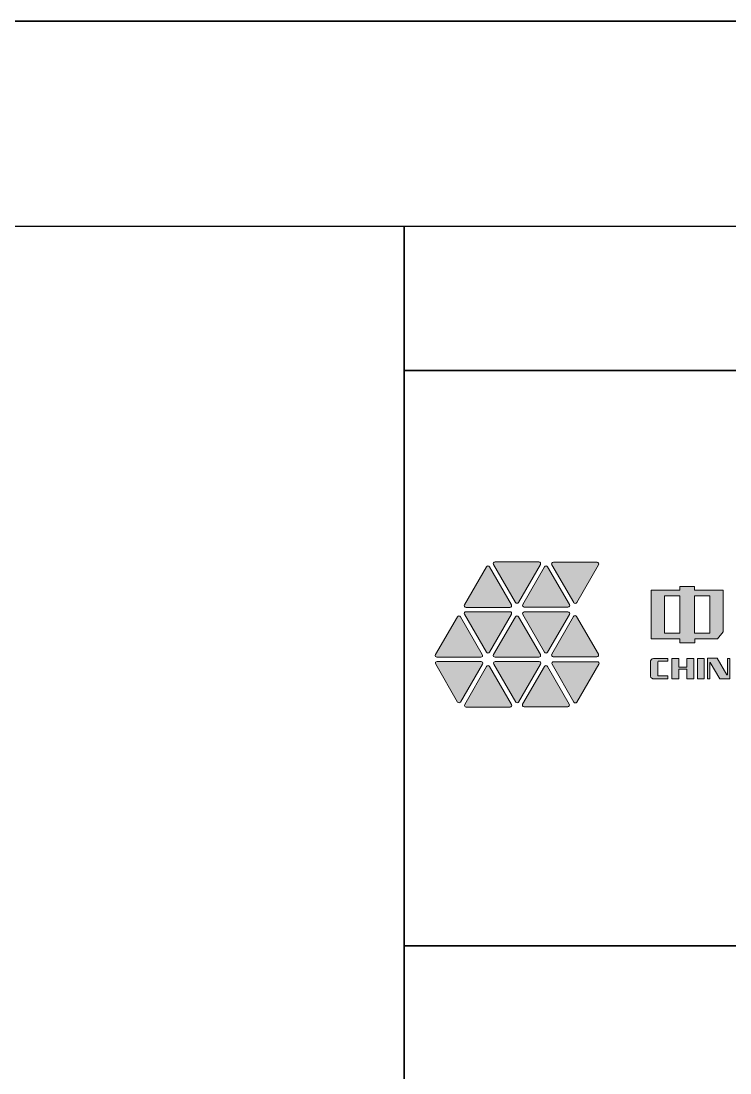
# Model space of a CAD drawing. Header units: millimetres. Extents: x 0 to 16820, y -11520 to 11880.
# Drawn here: x 14847 to 15537, y 10856 to 11880 of the extents above; entities that cross this region are included whole.
import ezdxf
from ezdxf.enums import TextEntityAlignment as Align

# ---------------------------------------------------------------- set-up
doc = ezdxf.new("R2010")
doc.units = ezdxf.units.MM
doc.header["$LTSCALE"] = 1000
doc.layers.add('图框层', color=7, linetype='Continuous')
doc.styles.add('宋体', font='', dxfattribs={"width": 0.8})
doc.styles.get('宋体').set_extended_font_data('SimSun')

# ---------------------------------------------------------------- blocks, each defined once
blk = doc.blocks.new('JYHT-FRAME_NORMAL-7c40bc6b8ebf42d483e23fe8ae0242e0')
at = {"layer": '图框层', "true_color": 0x07084d}
h = blk.add_hatch(color=178, dxfattribs=at)
h.dxf.hatch_style = 2
edge = h.paths.add_edge_path()
edge.add_spline(control_points=[(766.145, 565.466), (766.145, 565.466), (766.145, 565.466), (766.145, 565.466), (766.177, 565.466), (766.204, 565.481), (766.219, 565.507), (766.234, 565.532), (766.233, 565.564), (766.217, 565.591), (766.217, 565.591), (765.151, 567.438), (765.151, 567.438), (765.135, 567.465), (765.108, 567.482), (765.079, 567.482), (765.049, 567.482), (765.022, 567.465), (765.007, 567.438), (765.007, 567.438), (763.94, 565.591), (763.94, 565.591), (763.924, 565.564), (763.924, 565.532), (763.938, 565.507), (763.953, 565.481), (763.981, 565.466), (764.012, 565.466), (764.012, 565.466), (766.145, 565.466)], knot_values=[0, 0, 0, 0, 0.500005, 0.500005, 1, 1, 1, 2, 2, 2, 3, 3, 3, 4, 4, 4, 5, 5, 5, 6, 6, 6, 7, 7, 7, 8, 8, 8, 9, 9, 9, 9], degree=3, periodic=0)
h = blk.add_hatch(color=178, dxfattribs=at)
h.dxf.hatch_style = 2
edge = h.paths.add_edge_path()
edge.add_spline(control_points=[(766.548, 565.681), (766.548, 565.681), (766.548, 565.681), (766.564, 565.708), (766.564, 565.708), (767.63, 567.555), (767.63, 567.555), (767.646, 567.582), (767.646, 567.614), (767.632, 567.639), (767.617, 567.664), (767.589, 567.68), (767.558, 567.68), (767.558, 567.68), (765.425, 567.68), (765.425, 567.68), (765.393, 567.68), (765.366, 567.664), (765.351, 567.639), (765.336, 567.614), (765.337, 567.582), (765.353, 567.555), (765.353, 567.555), (766.419, 565.708), (766.419, 565.708), (766.435, 565.681), (766.462, 565.664), (766.491, 565.664), (766.521, 565.664), (766.548, 565.681)], knot_values=[0, 0, 0, 0, 0.500005, 0.500005, 1, 1, 1, 2, 2, 2, 3, 3, 3, 4, 4, 4, 5, 5, 5, 6, 6, 6, 7, 7, 7, 8, 8, 8, 9, 9, 9, 9], degree=3, periodic=0)
at = {"layer": '图框层', "true_color": 0x00afec}
h = blk.add_hatch(color=140, dxfattribs=at)
edge = h.paths.add_edge_path()
edge.add_spline(control_points=[(768.97, 565.48), (768.97, 565.48), (768.97, 565.48), (768.97, 565.48), (769.001, 565.48), (769.029, 565.496), (769.044, 565.521), (769.058, 565.547), (769.058, 565.578), (769.042, 565.606), (769.042, 565.606), (767.98, 567.444), (767.98, 567.444), (767.964, 567.472), (767.937, 567.488), (767.908, 567.488), (767.879, 567.488), (767.852, 567.472), (767.836, 567.444), (767.836, 567.444), (766.774, 565.606), (766.774, 565.606), (766.758, 565.578), (766.757, 565.547), (766.772, 565.521), (766.787, 565.496), (766.814, 565.48), (766.846, 565.48), (766.846, 565.48), (768.97, 565.48)], knot_values=[0, 0, 0, 0, 0.500005, 0.500005, 1, 1, 1, 2, 2, 2, 3, 3, 3, 4, 4, 4, 5, 5, 5, 6, 6, 6, 7, 7, 7, 8, 8, 8, 9, 9, 9, 9], degree=3, periodic=0)
h = blk.add_hatch(color=140, dxfattribs=at)
edge = h.paths.add_edge_path()
edge.add_spline(control_points=[(769.378, 565.667), (769.378, 565.667), (769.378, 565.667), (769.394, 565.695), (769.394, 565.695), (770.456, 567.534), (770.456, 567.534), (770.471, 567.561), (770.472, 567.593), (770.457, 567.618), (770.443, 567.644), (770.415, 567.659), (770.383, 567.659), (770.383, 567.659), (768.26, 567.659), (768.26, 567.659), (768.228, 567.659), (768.2, 567.644), (768.186, 567.618), (768.171, 567.593), (768.172, 567.562), (768.188, 567.534), (768.188, 567.534), (769.249, 565.695), (769.249, 565.695), (769.265, 565.667), (769.292, 565.651), (769.322, 565.651), (769.351, 565.651), (769.378, 565.667)], knot_values=[0, 0, 0, 0, 0.500005, 0.500005, 1, 1, 1, 2, 2, 2, 3, 3, 3, 4, 4, 4, 5, 5, 5, 6, 6, 6, 7, 7, 7, 8, 8, 8, 9, 9, 9, 9], degree=3, periodic=0)
at = {"layer": '图框层'}
h = blk.add_hatch(color=256, dxfattribs=at)
h.dxf.hatch_style = 2
h.paths.add_polyline_path([(775.13, 566.3), (775.13, 566.479), (774.416, 566.479), (774.418, 566.3), (773.016, 566.3), (773.016, 563.934), (774.412, 563.934), (774.412, 563.744), (775.136, 563.744), (775.136, 563.934), (776.239, 563.934), (776.526, 564.278), (776.526, 566.3)])
h.paths.add_polyline_path([(774.418, 564.213), (773.664, 564.213), (773.664, 566.021), (774.418, 566.021)])
h.paths.add_polyline_path([(775.877, 564.213), (775.13, 564.213), (775.13, 566.021), (775.877, 566.021)])
at = {"layer": '图框层', "true_color": 0x07084d}
h = blk.add_hatch(color=178, dxfattribs=at)
h.dxf.hatch_style = 2
edge = h.paths.add_edge_path()
edge.add_spline(control_points=[(765.135, 563.253), (765.135, 563.253), (765.135, 563.253), (765.151, 563.281), (765.151, 563.281), (766.217, 565.127), (766.217, 565.127), (766.233, 565.155), (766.234, 565.186), (766.219, 565.212), (766.204, 565.237), (766.177, 565.252), (766.145, 565.252), (766.145, 565.252), (764.012, 565.252), (764.012, 565.252), (763.981, 565.252), (763.953, 565.237), (763.939, 565.212), (763.924, 565.186), (763.924, 565.155), (763.94, 565.127), (763.94, 565.127), (765.006, 563.281), (765.006, 563.281), (765.022, 563.253), (765.049, 563.237), (765.078, 563.237), (765.108, 563.237), (765.135, 563.253)], knot_values=[0, 0, 0, 0, 0.500005, 0.500005, 1, 1, 1, 2, 2, 2, 3, 3, 3, 4, 4, 4, 5, 5, 5, 6, 6, 6, 7, 7, 7, 8, 8, 8, 9, 9, 9, 9], degree=3, periodic=0)
at = {"layer": '图框层', "true_color": 0x00afec}
h = blk.add_hatch(color=140, dxfattribs=at)
edge = h.paths.add_edge_path()
edge.add_spline(control_points=[(767.966, 563.254), (767.966, 563.254), (767.966, 563.254), (767.981, 563.281), (767.981, 563.281), (769.043, 565.12), (769.043, 565.12), (769.059, 565.148), (769.06, 565.179), (769.045, 565.205), (769.03, 565.23), (769.003, 565.246), (768.971, 565.246), (768.971, 565.246), (766.847, 565.246), (766.847, 565.246), (766.816, 565.246), (766.788, 565.23), (766.774, 565.205), (766.759, 565.18), (766.759, 565.148), (766.775, 565.12), (766.775, 565.12), (767.837, 563.281), (767.837, 563.281), (767.853, 563.254), (767.88, 563.238), (767.909, 563.238), (767.939, 563.238), (767.966, 563.254)], knot_values=[0, 0, 0, 0, 0.500005, 0.500005, 1, 1, 1, 2, 2, 2, 3, 3, 3, 4, 4, 4, 5, 5, 5, 6, 6, 6, 7, 7, 7, 8, 8, 8, 9, 9, 9, 9], degree=3, periodic=0)
at = {"layer": '图框层', "true_color": 0x07084d}
h = blk.add_hatch(color=178, dxfattribs=at)
h.dxf.hatch_style = 2
edge = h.paths.add_edge_path()
edge.add_spline(control_points=[(764.732, 563.039), (764.732, 563.039), (764.732, 563.039), (764.732, 563.039), (764.764, 563.039), (764.791, 563.054), (764.806, 563.079), (764.821, 563.105), (764.82, 563.136), (764.804, 563.164), (764.804, 563.164), (763.738, 565.011), (763.738, 565.011), (763.722, 565.038), (763.695, 565.055), (763.666, 565.055), (763.636, 565.055), (763.609, 565.038), (763.594, 565.011), (763.594, 565.011), (762.527, 563.164), (762.527, 563.164), (762.511, 563.137), (762.511, 563.105), (762.525, 563.08), (762.54, 563.054), (762.568, 563.039), (762.599, 563.039), (762.599, 563.039), (764.732, 563.039)], knot_values=[0, 0, 0, 0, 0.500005, 0.500005, 1, 1, 1, 2, 2, 2, 3, 3, 3, 4, 4, 4, 5, 5, 5, 6, 6, 6, 7, 7, 7, 8, 8, 8, 9, 9, 9, 9], degree=3, periodic=0)
h = blk.add_hatch(color=178, dxfattribs=at)
h.dxf.hatch_style = 2
edge = h.paths.add_edge_path()
edge.add_spline(control_points=[(767.558, 563.039), (767.558, 563.039), (767.558, 563.039), (767.558, 563.039), (767.589, 563.039), (767.617, 563.054), (767.632, 563.079), (767.646, 563.105), (767.646, 563.136), (767.63, 563.164), (767.63, 563.164), (766.564, 565.011), (766.564, 565.011), (766.548, 565.038), (766.521, 565.054), (766.491, 565.054), (766.462, 565.054), (766.435, 565.038), (766.419, 565.011), (766.419, 565.011), (765.353, 563.164), (765.353, 563.164), (765.337, 563.136), (765.336, 563.105), (765.351, 563.079), (765.366, 563.054), (765.393, 563.039), (765.425, 563.039), (765.425, 563.039), (767.558, 563.039)], knot_values=[0, 0, 0, 0, 0.500005, 0.500005, 1, 1, 1, 2, 2, 2, 3, 3, 3, 4, 4, 4, 5, 5, 5, 6, 6, 6, 7, 7, 7, 8, 8, 8, 9, 9, 9, 9], degree=3, periodic=0)
at = {"layer": '图框层', "true_color": 0x00afec}
h = blk.add_hatch(color=140, dxfattribs=at)
edge = h.paths.add_edge_path()
edge.add_spline(control_points=[(770.378, 563.063), (770.378, 563.063), (770.378, 563.063), (770.378, 563.063), (770.41, 563.063), (770.438, 563.078), (770.452, 563.103), (770.467, 563.129), (770.466, 563.16), (770.451, 563.188), (770.451, 563.188), (769.389, 565.027), (769.389, 565.027), (769.373, 565.054), (769.346, 565.07), (769.317, 565.07), (769.287, 565.07), (769.26, 565.054), (769.244, 565.027), (769.244, 565.027), (768.182, 563.187), (768.182, 563.187), (768.167, 563.16), (768.166, 563.129), (768.181, 563.103), (768.196, 563.078), (768.223, 563.063), (768.255, 563.063), (768.255, 563.063), (770.378, 563.063)], knot_values=[0, 0, 0, 0, 0.500005, 0.500005, 1, 1, 1, 2, 2, 2, 3, 3, 3, 4, 4, 4, 5, 5, 5, 6, 6, 6, 7, 7, 7, 8, 8, 8, 9, 9, 9, 9], degree=3, periodic=0)
at = {"layer": '图框层', "true_color": 0x07084d}
h = blk.add_hatch(color=178, dxfattribs=at)
h.dxf.hatch_style = 2
edge = h.paths.add_edge_path()
edge.add_spline(control_points=[(763.732, 560.832), (763.732, 560.832), (763.732, 560.832), (763.748, 560.859), (763.748, 560.859), (764.814, 562.706), (764.814, 562.706), (764.83, 562.733), (764.83, 562.765), (764.816, 562.79), (764.801, 562.816), (764.773, 562.831), (764.742, 562.831), (764.742, 562.831), (762.609, 562.831), (762.609, 562.831), (762.578, 562.831), (762.55, 562.816), (762.535, 562.79), (762.521, 562.765), (762.521, 562.733), (762.537, 562.706), (762.537, 562.706), (763.603, 560.859), (763.603, 560.859), (763.619, 560.832), (763.646, 560.816), (763.675, 560.816), (763.705, 560.816), (763.732, 560.832)], knot_values=[0, 0, 0, 0, 0.500005, 0.500005, 1, 1, 1, 2, 2, 2, 3, 3, 3, 4, 4, 4, 5, 5, 5, 6, 6, 6, 7, 7, 7, 8, 8, 8, 9, 9, 9, 9], degree=3, periodic=0)
h = blk.add_hatch(color=178, dxfattribs=at)
h.dxf.hatch_style = 2
edge = h.paths.add_edge_path()
edge.add_spline(control_points=[(766.558, 560.832), (766.558, 560.832), (766.558, 560.832), (766.573, 560.859), (766.573, 560.859), (767.64, 562.706), (767.64, 562.706), (767.655, 562.733), (767.656, 562.765), (767.641, 562.79), (767.627, 562.816), (767.599, 562.831), (767.568, 562.831), (767.568, 562.831), (765.435, 562.831), (765.435, 562.831), (765.403, 562.831), (765.376, 562.816), (765.361, 562.79), (765.346, 562.765), (765.347, 562.733), (765.363, 562.706), (765.363, 562.706), (766.429, 560.859), (766.429, 560.859), (766.445, 560.832), (766.472, 560.815), (766.501, 560.815), (766.531, 560.815), (766.558, 560.832)], knot_values=[0, 0, 0, 0, 0.500005, 0.500005, 1, 1, 1, 2, 2, 2, 3, 3, 3, 4, 4, 4, 5, 5, 5, 6, 6, 6, 7, 7, 7, 8, 8, 8, 9, 9, 9, 9], degree=3, periodic=0)
at = {"layer": '图框层', "true_color": 0x00afec}
h = blk.add_hatch(color=140, dxfattribs=at)
edge = h.paths.add_edge_path()
edge.add_spline(control_points=[(768.961, 560.627), (768.961, 560.627), (768.961, 560.627), (768.961, 560.627), (768.993, 560.627), (769.02, 560.643), (769.035, 560.668), (769.05, 560.694), (769.049, 560.725), (769.033, 560.753), (769.033, 560.753), (767.972, 562.591), (767.972, 562.591), (767.956, 562.619), (767.929, 562.635), (767.899, 562.635), (767.87, 562.635), (767.843, 562.619), (767.827, 562.591), (767.827, 562.591), (766.765, 560.752), (766.765, 560.752), (766.75, 560.725), (766.749, 560.693), (766.764, 560.668), (766.778, 560.643), (766.806, 560.627), (766.838, 560.627), (766.838, 560.627), (768.961, 560.627)], knot_values=[0, 0, 0, 0, 0.500005, 0.500005, 1, 1, 1, 2, 2, 2, 3, 3, 3, 4, 4, 4, 5, 5, 5, 6, 6, 6, 7, 7, 7, 8, 8, 8, 9, 9, 9, 9], degree=3, periodic=0)
h = blk.add_hatch(color=140, dxfattribs=at)
edge = h.paths.add_edge_path()
edge.add_spline(control_points=[(769.392, 560.829), (769.392, 560.829), (769.392, 560.829), (769.407, 560.856), (769.407, 560.856), (770.469, 562.695), (770.469, 562.695), (770.485, 562.722), (770.486, 562.754), (770.471, 562.779), (770.456, 562.805), (770.429, 562.82), (770.397, 562.82), (770.397, 562.82), (768.273, 562.82), (768.273, 562.82), (768.242, 562.82), (768.214, 562.805), (768.199, 562.779), (768.185, 562.754), (768.185, 562.723), (768.201, 562.695), (768.201, 562.695), (769.263, 560.856), (769.263, 560.856), (769.279, 560.829), (769.306, 560.812), (769.335, 560.812), (769.364, 560.812), (769.392, 560.829)], knot_values=[0, 0, 0, 0, 0.500005, 0.500005, 1, 1, 1, 2, 2, 2, 3, 3, 3, 4, 4, 4, 5, 5, 5, 6, 6, 6, 7, 7, 7, 8, 8, 8, 9, 9, 9, 9], degree=3, periodic=0)
at = {"layer": '图框层'}
h = blk.add_hatch(color=256, dxfattribs=at)
h.dxf.hatch_style = 2
edge = h.paths.add_edge_path()
edge.add_spline(control_points=[(772.986, 562.837), (772.986, 562.837), (773.012, 562.974), (773.138, 562.974), (773.138, 562.974), (773.821, 562.974), (773.821, 562.974), (773.821, 562.974), (773.821, 562.853), (773.821, 562.853), (773.821, 562.853), (773.364, 562.853), (773.364, 562.853), (773.364, 562.853), (773.34, 562.822), (773.34, 562.822), (773.34, 562.822), (773.34, 562.127), (773.34, 562.127), (773.34, 562.127), (773.821, 562.127), (773.821, 562.127), (773.821, 562.127), (773.821, 561.991), (773.821, 561.991), (773.821, 561.991), (773.098, 561.991), (773.098, 561.991), (773.098, 561.991), (772.986, 562.025), (772.986, 562.114), (772.986, 562.114), (772.986, 562.837), (772.986, 562.837)], knot_values=[0, 0, 0, 0, 1, 1, 1, 2, 2, 2, 3, 3, 3, 4, 4, 4, 5, 5, 5, 6, 6, 6, 7, 7, 7, 8, 8, 8, 9, 9, 9, 10, 10, 10, 11, 11, 11, 11], degree=3, periodic=0)
h = blk.add_hatch(color=256, dxfattribs=at)
h.dxf.hatch_style = 2
h.paths.add_polyline_path([(774.752, 562.974), (774.752, 562.556), (774.37, 562.556), (774.37, 562.974), (774.024, 562.974), (774.024, 561.991), (774.37, 561.991), (774.37, 562.465), (774.752, 562.465), (774.752, 561.991), (775.098, 561.991), (775.098, 562.974)])
h = blk.add_hatch(color=256, dxfattribs=at)
h.dxf.hatch_style = 2
h.paths.add_polyline_path([(775.599, 561.991), (775.263, 561.991), (775.263, 562.974), (775.599, 562.974)])
h = blk.add_hatch(color=256, dxfattribs=at)
h.dxf.hatch_style = 2
h.paths.add_polyline_path([(776.726, 562.974), (776.726, 562.176), (776.692, 562.176), (776.226, 562.986), (775.756, 562.986), (775.763, 562.974), (775.756, 562.974), (775.756, 561.991), (775.87, 561.991), (775.87, 562.774), (775.894, 562.774), (776.36, 561.991), (776.726, 561.991), (776.752, 561.991), (776.84, 561.991), (776.84, 562.974)])
at = {"layer": '图框层', "true_color": 0x07084d}
h = blk.add_hatch(color=178, dxfattribs=at)
h.dxf.hatch_style = 2
edge = h.paths.add_edge_path()
edge.add_spline(control_points=[(766.155, 560.614), (766.155, 560.614), (766.155, 560.614), (766.155, 560.614), (766.186, 560.614), (766.214, 560.629), (766.229, 560.654), (766.243, 560.68), (766.243, 560.711), (766.227, 560.739), (766.227, 560.739), (765.161, 562.585), (765.161, 562.585), (765.145, 562.613), (765.118, 562.629), (765.089, 562.629), (765.059, 562.629), (765.032, 562.613), (765.016, 562.585), (765.016, 562.585), (763.95, 560.739), (763.95, 560.739), (763.934, 560.711), (763.934, 560.68), (763.948, 560.654), (763.963, 560.629), (763.991, 560.614), (764.022, 560.614), (764.022, 560.614), (766.155, 560.614)], knot_values=[0, 0, 0, 0, 0.500005, 0.500005, 1, 1, 1, 2, 2, 2, 3, 3, 3, 4, 4, 4, 5, 5, 5, 6, 6, 6, 7, 7, 7, 8, 8, 8, 9, 9, 9, 9], degree=3, periodic=0)
at = {"layer": '图框层', "color": 4, "lineweight": 35}
blk.add_line((841, 594), (0, 594), dxfattribs=at)
at = {"layer": '图框层', "color": 0, "linetype": 'Continuous'}
blk.add_line((831, 584), (25, 584), dxfattribs=at)
at = {"layer": '图框层', "color": 7, "lineweight": 0}
blk.add_line((761, 584), (831, 584), dxfattribs=at)
blk.add_line((761, 584), (831, 584), dxfattribs=at)
blk.add_line((761, 584), (831, 584), dxfattribs=at)
at = {"layer": '图框层', "lineweight": 0}
for p, q in [((761, 584), (831, 584)), ((774.418, 566.3), (773.016, 566.3)), ((773.016, 566.3), (773.016, 563.934)), ((775.13, 566.479), (774.416, 566.479)), ((774.416, 566.479), (774.418, 566.3)), ((775.13, 566.3), (775.13, 566.479)), ((776.526, 566.3), (775.13, 566.3)), ((776.526, 564.278), (776.526, 566.3)), ((773.664, 564.213), (773.664, 566.021)), ((773.664, 566.021), (774.418, 566.021)), ((774.418, 566.021), (774.418, 564.213)), ((775.13, 564.213), (775.13, 566.021)), ((775.13, 566.021), (775.877, 566.021)), ((775.877, 566.021), (775.877, 564.213)), ((774.418, 564.213), (773.664, 564.213)), ((775.877, 564.213), (775.13, 564.213)), ((776.239, 563.934), (776.526, 564.278)), ((773.016, 563.934), (774.412, 563.934)), ((774.412, 563.934), (774.412, 563.744)), ((774.412, 563.744), (775.136, 563.744)), ((775.136, 563.744), (775.136, 563.934)), ((775.136, 563.934), (776.239, 563.934)), ((774.37, 562.974), (774.024, 562.974)), ((774.024, 562.974), (774.024, 561.991)), ((774.37, 562.556), (774.37, 562.974)), ((774.752, 562.974), (774.752, 562.556)), ((775.098, 562.974), (774.752, 562.974)), ((775.098, 561.991), (775.098, 562.974)), ((775.263, 561.991), (775.263, 562.974)), ((775.263, 562.974), (775.599, 562.974)), ((775.599, 562.974), (775.599, 561.991)), ((776.226, 562.986), (775.756, 562.986)), ((775.756, 562.986), (775.763, 562.974)), ((775.763, 562.974), (775.756, 562.974)), ((775.756, 562.974), (775.756, 561.991)), ((775.87, 561.991), (775.87, 562.774)), ((775.87, 562.774), (775.894, 562.774)), ((775.894, 562.774), (776.36, 561.991)), ((776.692, 562.176), (776.226, 562.986)), ((776.726, 562.974), (776.726, 562.176)), ((776.84, 562.974), (776.726, 562.974)), ((776.84, 561.991), (776.84, 562.974)), ((774.752, 562.556), (774.37, 562.556)), ((774.37, 561.991), (774.37, 562.465)), ((774.37, 562.465), (774.752, 562.465)), ((774.752, 562.465), (774.752, 561.991)), ((776.726, 562.176), (776.692, 562.176)), ((774.024, 561.991), (774.37, 561.991)), ((774.752, 561.991), (775.098, 561.991)), ((775.599, 561.991), (775.263, 561.991)), ((775.756, 561.991), (775.87, 561.991)), ((776.36, 561.991), (776.726, 561.991)), ((776.726, 561.991), (776.752, 561.991)), ((776.752, 561.991), (776.84, 561.991))]:
    blk.add_line(p, q, dxfattribs=at)
at = {"layer": '图框层', "lineweight": 35}
blk.add_line((761, 10), (761, 584), dxfattribs=at)
at = {"layer": '图框层', "color": 7}
blk.add_line((831, 577), (761, 577), dxfattribs=at)
at = {"layer": '图框层', "color": 7, "lineweight": 35}
for p, q in [((831, 577), (761, 577)), ((831, 549), (761, 549))]:
    blk.add_line(p, q, dxfattribs=at)
at = {"layer": '图框层', "lineweight": 0}
for points in [[(765.007, 567.438), (765.007, 567.438), (763.94, 565.591), (763.94, 565.591)], [(766.217, 565.591), (766.217, 565.591), (765.151, 567.438), (765.151, 567.438)], [(765.351, 567.639), (765.336, 567.614), (765.337, 567.582), (765.353, 567.555)], [(765.425, 567.68), (765.393, 567.68), (765.366, 567.664), (765.351, 567.639)], [(765.353, 567.555), (765.353, 567.555), (766.419, 565.708), (766.419, 565.708)], [(767.558, 567.68), (767.558, 567.68), (765.425, 567.68), (765.425, 567.68)], [(766.564, 565.708), (766.564, 565.708), (767.63, 567.555), (767.63, 567.555)], [(767.836, 567.444), (767.836, 567.444), (766.774, 565.606), (766.774, 565.606)], [(767.632, 567.639), (767.617, 567.664), (767.589, 567.68), (767.558, 567.68)], [(767.63, 567.555), (767.646, 567.582), (767.646, 567.614), (767.632, 567.639)], [(769.042, 565.606), (769.042, 565.606), (767.98, 567.444), (767.98, 567.444)], [(768.186, 567.618), (768.171, 567.593), (768.172, 567.562), (768.188, 567.534)], [(768.26, 567.659), (768.228, 567.659), (768.2, 567.644), (768.186, 567.618)], [(768.188, 567.534), (768.188, 567.534), (769.249, 565.695), (769.249, 565.695)], [(770.383, 567.659), (770.383, 567.659), (768.26, 567.659), (768.26, 567.659)], [(769.394, 565.695), (769.394, 565.695), (770.456, 567.534), (770.456, 567.534)], [(770.457, 567.618), (770.443, 567.644), (770.415, 567.659), (770.383, 567.659)], [(770.456, 567.534), (770.471, 567.561), (770.472, 567.593), (770.457, 567.618)], [(763.94, 565.591), (763.924, 565.564), (763.924, 565.532), (763.938, 565.507)], [(763.939, 565.212), (763.924, 565.186), (763.924, 565.155), (763.94, 565.127)], [(763.938, 565.507), (763.953, 565.481), (763.981, 565.466), (764.012, 565.466)], [(764.012, 565.252), (763.981, 565.252), (763.953, 565.237), (763.939, 565.212)], [(764.012, 565.466), (764.012, 565.466), (766.145, 565.466), (766.145, 565.466)], [(766.145, 565.252), (766.145, 565.252), (764.012, 565.252), (764.012, 565.252)], [(766.145, 565.466), (766.177, 565.466), (766.204, 565.481), (766.219, 565.507)], [(766.219, 565.212), (766.204, 565.237), (766.177, 565.252), (766.145, 565.252)], [(766.219, 565.507), (766.234, 565.532), (766.233, 565.564), (766.217, 565.591)], [(766.217, 565.127), (766.233, 565.155), (766.234, 565.186), (766.219, 565.212)], [(766.774, 565.606), (766.758, 565.578), (766.757, 565.547), (766.772, 565.521)], [(766.774, 565.205), (766.759, 565.18), (766.759, 565.148), (766.775, 565.12)], [(766.772, 565.521), (766.787, 565.496), (766.814, 565.48), (766.846, 565.48)], [(766.847, 565.246), (766.816, 565.246), (766.788, 565.23), (766.774, 565.205)], [(766.846, 565.48), (766.846, 565.48), (768.97, 565.48), (768.97, 565.48)], [(768.971, 565.246), (768.971, 565.246), (766.847, 565.246), (766.847, 565.246)], [(768.97, 565.48), (769.001, 565.48), (769.029, 565.496), (769.044, 565.521)], [(769.045, 565.205), (769.03, 565.23), (769.003, 565.246), (768.971, 565.246)], [(769.044, 565.521), (769.058, 565.547), (769.058, 565.578), (769.042, 565.606)], [(769.043, 565.12), (769.059, 565.148), (769.06, 565.179), (769.045, 565.205)], [(763.594, 565.011), (763.594, 565.011), (762.527, 563.164), (762.527, 563.164)], [(764.804, 563.164), (764.804, 563.164), (763.738, 565.011), (763.738, 565.011)], [(763.94, 565.127), (763.94, 565.127), (765.006, 563.281), (765.006, 563.281)], [(765.151, 563.281), (765.151, 563.281), (766.217, 565.127), (766.217, 565.127)], [(766.419, 565.011), (766.419, 565.011), (765.353, 563.164), (765.353, 563.164)], [(767.63, 563.164), (767.63, 563.164), (766.564, 565.011), (766.564, 565.011)], [(766.775, 565.12), (766.775, 565.12), (767.837, 563.281), (767.837, 563.281)], [(767.981, 563.281), (767.981, 563.281), (769.043, 565.12), (769.043, 565.12)], [(769.244, 565.027), (769.244, 565.027), (768.182, 563.187), (768.182, 563.187)], [(770.451, 563.188), (770.451, 563.188), (769.389, 565.027), (769.389, 565.027)], [(762.527, 563.164), (762.511, 563.137), (762.511, 563.105), (762.525, 563.08)], [(764.806, 563.079), (764.821, 563.105), (764.82, 563.136), (764.804, 563.164)], [(765.353, 563.164), (765.337, 563.136), (765.336, 563.105), (765.351, 563.079)], [(767.632, 563.079), (767.646, 563.105), (767.646, 563.136), (767.63, 563.164)], [(768.182, 563.187), (768.167, 563.16), (768.166, 563.129), (768.181, 563.103)], [(770.452, 563.103), (770.467, 563.129), (770.466, 563.16), (770.451, 563.188)], [(762.535, 562.79), (762.521, 562.765), (762.521, 562.733), (762.537, 562.706)], [(762.525, 563.08), (762.54, 563.054), (762.568, 563.039), (762.599, 563.039)], [(762.609, 562.831), (762.578, 562.831), (762.55, 562.816), (762.535, 562.79)], [(762.537, 562.706), (762.537, 562.706), (763.603, 560.859), (763.603, 560.859)], [(762.599, 563.039), (762.599, 563.039), (764.732, 563.039), (764.732, 563.039)], [(764.742, 562.831), (764.742, 562.831), (762.609, 562.831), (762.609, 562.831)], [(763.748, 560.859), (763.748, 560.859), (764.814, 562.706), (764.814, 562.706)], [(764.732, 563.039), (764.764, 563.039), (764.791, 563.054), (764.806, 563.079)], [(764.816, 562.79), (764.801, 562.816), (764.773, 562.831), (764.742, 562.831)], [(764.814, 562.706), (764.83, 562.733), (764.83, 562.765), (764.816, 562.79)], [(765.361, 562.79), (765.346, 562.765), (765.347, 562.733), (765.363, 562.706)], [(765.351, 563.079), (765.366, 563.054), (765.393, 563.039), (765.425, 563.039)], [(765.435, 562.831), (765.403, 562.831), (765.376, 562.816), (765.361, 562.79)], [(765.363, 562.706), (765.363, 562.706), (766.429, 560.859), (766.429, 560.859)], [(765.425, 563.039), (765.425, 563.039), (767.558, 563.039), (767.558, 563.039)], [(767.568, 562.831), (767.568, 562.831), (765.435, 562.831), (765.435, 562.831)], [(766.573, 560.859), (766.573, 560.859), (767.64, 562.706), (767.64, 562.706)], [(767.558, 563.039), (767.589, 563.039), (767.617, 563.054), (767.632, 563.079)], [(767.641, 562.79), (767.627, 562.816), (767.599, 562.831), (767.568, 562.831)], [(767.64, 562.706), (767.655, 562.733), (767.656, 562.765), (767.641, 562.79)], [(768.181, 563.103), (768.196, 563.078), (768.223, 563.063), (768.255, 563.063)], [(768.199, 562.779), (768.185, 562.754), (768.185, 562.723), (768.201, 562.695)], [(768.273, 562.82), (768.242, 562.82), (768.214, 562.805), (768.199, 562.779)], [(768.201, 562.695), (768.201, 562.695), (769.263, 560.856), (769.263, 560.856)], [(768.255, 563.063), (768.255, 563.063), (770.378, 563.063), (770.378, 563.063)], [(770.397, 562.82), (770.397, 562.82), (768.273, 562.82), (768.273, 562.82)], [(769.407, 560.856), (769.407, 560.856), (770.469, 562.695), (770.469, 562.695)], [(770.378, 563.063), (770.41, 563.063), (770.438, 563.078), (770.452, 563.103)], [(770.471, 562.779), (770.456, 562.805), (770.429, 562.82), (770.397, 562.82)], [(770.469, 562.695), (770.485, 562.722), (770.486, 562.754), (770.471, 562.779)], [(772.986, 562.837), (772.986, 562.837), (773.012, 562.974), (773.138, 562.974)], [(772.986, 562.114), (772.986, 562.114), (772.986, 562.837), (772.986, 562.837)], [(773.138, 562.974), (773.138, 562.974), (773.821, 562.974), (773.821, 562.974)], [(773.364, 562.853), (773.364, 562.853), (773.34, 562.822), (773.34, 562.822)], [(773.34, 562.822), (773.34, 562.822), (773.34, 562.127), (773.34, 562.127)], [(773.821, 562.853), (773.821, 562.853), (773.364, 562.853), (773.364, 562.853)], [(773.821, 562.974), (773.821, 562.974), (773.821, 562.853), (773.821, 562.853)], [(765.016, 562.585), (765.016, 562.585), (763.95, 560.739), (763.95, 560.739)], [(766.227, 560.739), (766.227, 560.739), (765.161, 562.585), (765.161, 562.585)], [(767.827, 562.591), (767.827, 562.591), (766.765, 560.752), (766.765, 560.752)], [(769.033, 560.753), (769.033, 560.753), (767.972, 562.591), (767.972, 562.591)], [(773.34, 562.127), (773.34, 562.127), (773.821, 562.127), (773.821, 562.127)], [(773.821, 562.127), (773.821, 562.127), (773.821, 561.991), (773.821, 561.991)], [(773.098, 561.991), (773.098, 561.991), (772.986, 562.025), (772.986, 562.114)], [(773.821, 561.991), (773.821, 561.991), (773.098, 561.991), (773.098, 561.991)], [(763.95, 560.739), (763.934, 560.711), (763.934, 560.68), (763.948, 560.654)], [(763.948, 560.654), (763.963, 560.629), (763.991, 560.614), (764.022, 560.614)], [(764.022, 560.614), (764.022, 560.614), (766.155, 560.614), (766.155, 560.614)], [(766.155, 560.614), (766.186, 560.614), (766.214, 560.629), (766.229, 560.654)], [(766.229, 560.654), (766.243, 560.68), (766.243, 560.711), (766.227, 560.739)], [(766.765, 560.752), (766.75, 560.725), (766.749, 560.693), (766.764, 560.668)], [(766.764, 560.668), (766.778, 560.643), (766.806, 560.627), (766.838, 560.627)], [(766.838, 560.627), (766.838, 560.627), (768.961, 560.627), (768.961, 560.627)], [(768.961, 560.627), (768.993, 560.627), (769.02, 560.643), (769.035, 560.668)], [(769.035, 560.668), (769.05, 560.694), (769.049, 560.725), (769.033, 560.753)]]:
    blk.add_open_spline(points, degree=3, dxfattribs=at)
for points, knots in [([(765.151, 567.438), (765.135, 567.465), (765.108, 567.482), (765.079, 567.482), (765.049, 567.482), (765.022, 567.465), (765.007, 567.438)], [1, 1, 1, 1, 2, 2, 2, 3, 3, 3, 3]), ([(767.98, 567.444), (767.964, 567.472), (767.937, 567.488), (767.908, 567.488), (767.879, 567.488), (767.852, 567.472), (767.836, 567.444)], [1, 1, 1, 1, 2, 2, 2, 3, 3, 3, 3]), ([(766.419, 565.708), (766.435, 565.681), (766.462, 565.664), (766.491, 565.664), (766.521, 565.664), (766.548, 565.681), (766.564, 565.708)], [5, 5, 5, 5, 6, 6, 6, 7, 7, 7, 7]), ([(769.249, 565.695), (769.265, 565.667), (769.292, 565.651), (769.322, 565.651), (769.351, 565.651), (769.378, 565.667), (769.394, 565.695)], [5, 5, 5, 5, 6, 6, 6, 7, 7, 7, 7]), ([(763.738, 565.011), (763.722, 565.038), (763.695, 565.055), (763.666, 565.055), (763.636, 565.055), (763.609, 565.038), (763.594, 565.011)], [1, 1, 1, 1, 2, 2, 2, 3, 3, 3, 3]), ([(766.564, 565.011), (766.548, 565.038), (766.521, 565.054), (766.491, 565.054), (766.462, 565.054), (766.435, 565.038), (766.419, 565.011)], [1, 1, 1, 1, 2, 2, 2, 3, 3, 3, 3]), ([(769.389, 565.027), (769.373, 565.054), (769.346, 565.07), (769.317, 565.07), (769.287, 565.07), (769.26, 565.054), (769.244, 565.027)], [1, 1, 1, 1, 2, 2, 2, 3, 3, 3, 3]), ([(765.006, 563.281), (765.022, 563.253), (765.049, 563.237), (765.078, 563.237), (765.108, 563.237), (765.135, 563.253), (765.151, 563.281)], [5, 5, 5, 5, 6, 6, 6, 7, 7, 7, 7]), ([(767.837, 563.281), (767.853, 563.254), (767.88, 563.238), (767.909, 563.238), (767.939, 563.238), (767.966, 563.254), (767.981, 563.281)], [5, 5, 5, 5, 6, 6, 6, 7, 7, 7, 7]), ([(767.972, 562.591), (767.956, 562.619), (767.929, 562.635), (767.899, 562.635), (767.87, 562.635), (767.843, 562.619), (767.827, 562.591)], [1, 1, 1, 1, 2, 2, 2, 3, 3, 3, 3]), ([(765.161, 562.585), (765.145, 562.613), (765.118, 562.629), (765.089, 562.629), (765.059, 562.629), (765.032, 562.613), (765.016, 562.585)], [1, 1, 1, 1, 2, 2, 2, 3, 3, 3, 3]), ([(763.603, 560.859), (763.619, 560.832), (763.646, 560.816), (763.675, 560.816), (763.705, 560.816), (763.732, 560.832), (763.748, 560.859)], [5, 5, 5, 5, 6, 6, 6, 7, 7, 7, 7]), ([(766.429, 560.859), (766.445, 560.832), (766.472, 560.815), (766.501, 560.815), (766.531, 560.815), (766.558, 560.832), (766.573, 560.859)], [5, 5, 5, 5, 6, 6, 6, 7, 7, 7, 7]), ([(769.263, 560.856), (769.279, 560.829), (769.306, 560.812), (769.335, 560.812), (769.364, 560.812), (769.392, 560.829), (769.407, 560.856)], [5, 5, 5, 5, 6, 6, 6, 7, 7, 7, 7])]:
    blk.add_open_spline(points, degree=3, knots=knots, dxfattribs=at)
at = {"style": '宋体'}
blk.add_attdef('公章', text='', height=2.5, dxfattribs=at).set_placement((795.743, 211.72), align=Align.MIDDLE_CENTER)
at = {"layer": '图框层', "style": '宋体', "width": 0.8}
for tag, height, p in [('合作设计单位', 3, (796, 528)), ('节能章', 2.5, (795.743, 103.135))]:
    blk.add_attdef(tag, text='', height=height, dxfattribs=at).set_placement(p, align=Align.MIDDLE_CENTER)
at = {"layer": '图框层', "style": '宋体'}
for tag, p in [('接口确认章', (794.467, 491.41)), ('竣工图章', (794.467, 491.41)), ('造价咨询章', (795.431, 445.092)), ('出图章', (795.431, 445.092)), ('提交图纸章', (788.663, 395.819)), ('报审章', (788.663, 394.319)), ('规划报审章', (788.663, 338.773)), ('制图人', (793.5, 230.457)), ('设计人', (793.5, 223.479)), ('专业负责人', (793.5, 216.436)), ('设计主持人', (793.5, 209.457)), ('项目经理', (793.5, 202.45)), ('校对', (793.5, 195.457)), ('审核', (793.5, 188.457)), ('审定', (793.5, 181.443)), ('工程名称', (804.5, 72.957)), ('子项名称', (804.5, 58.957)), ('设计号', (786.999, 48.479)), ('专业', (821.999, 48.443)), ('图名', (804.5, 37.936)), ('图号', (804.5, 23.986)), ('阶段', (786.999, 13.465)), ('日期', (821.999, 13.45))]:
    blk.add_attdef(tag, text='', height=2.5, dxfattribs=at).set_placement(p, align=Align.MIDDLE_CENTER)
for tag, p in [('版号1', (769.506, 97.5)), ('版号1日期', (787.009, 97.496)), ('版号1内容', (804.461, 97.5)), ('版号1修改人', (822.009, 97.496)), ('版号2', (769.506, 90.5)), ('版号2日期', (787.009, 90.496)), ('版号2内容', (804.461, 90.5)), ('版号2修改人', (822.009, 90.496)), ('版号3', (769.506, 83.5)), ('版号3日期', (787.009, 83.496)), ('版号3内容', (804.461, 83.5)), ('版号3修改人', (822.009, 83.496))]:
    blk.add_attdef(tag, text='', height=2.5, dxfattribs=at).set_placement(p, align=Align.MIDDLE)

msp = doc.modelspace()

# ---------------------------------------------------------------- block references
at = {"xscale": 20, "yscale": 20, "zscale": 20}
msp.add_blockref('JYHT-FRAME_NORMAL-7c40bc6b8ebf42d483e23fe8ae0242e0', (0.03683, -0.00255), dxfattribs=at)

doc.saveas('drawing.dxf')
